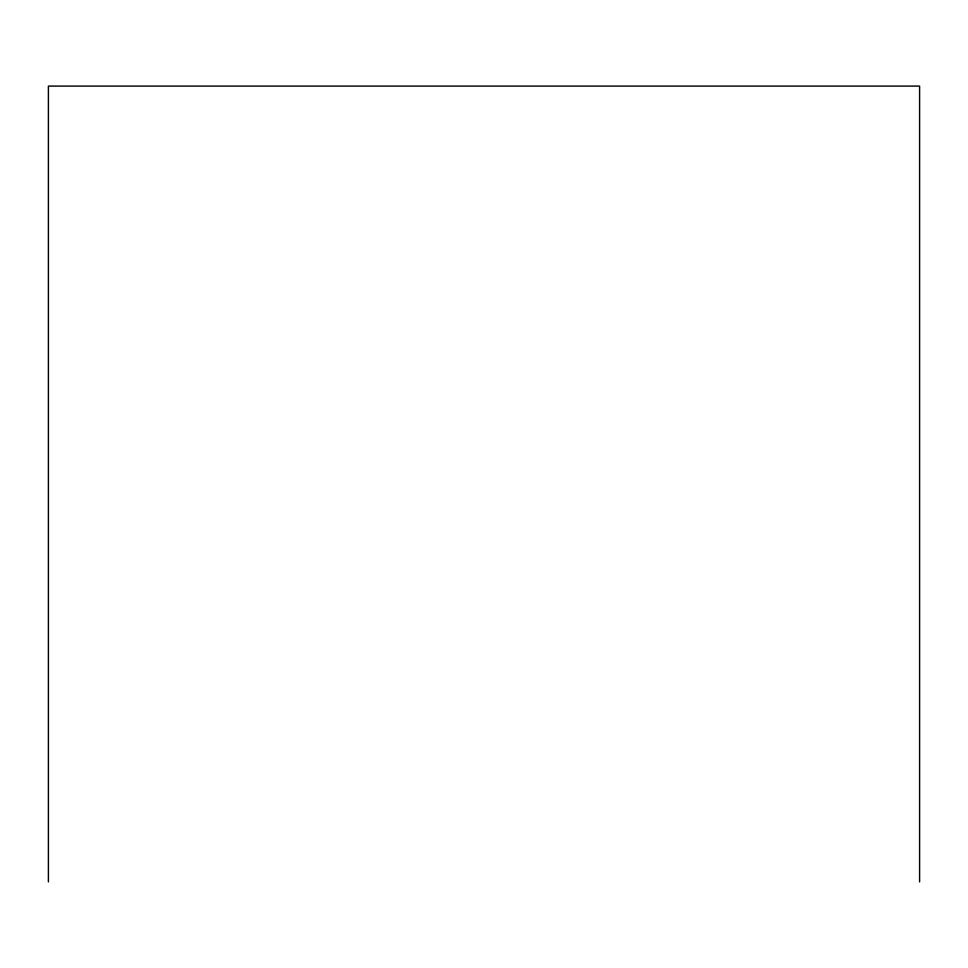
<?xml version="1.0" encoding="UTF-8"?>
<svg xmlns="http://www.w3.org/2000/svg" width="968" height="968" viewBox="0 0 968 968"><rect width="100%" height="100%" fill="white"/><g stroke="black" fill="none" stroke-linecap="round" stroke-linejoin="round"><path stroke-width="1.45" d="M919.6 881.909L919.6 86.092L48.4 86.092L48.4 881.909"/></g></svg>
